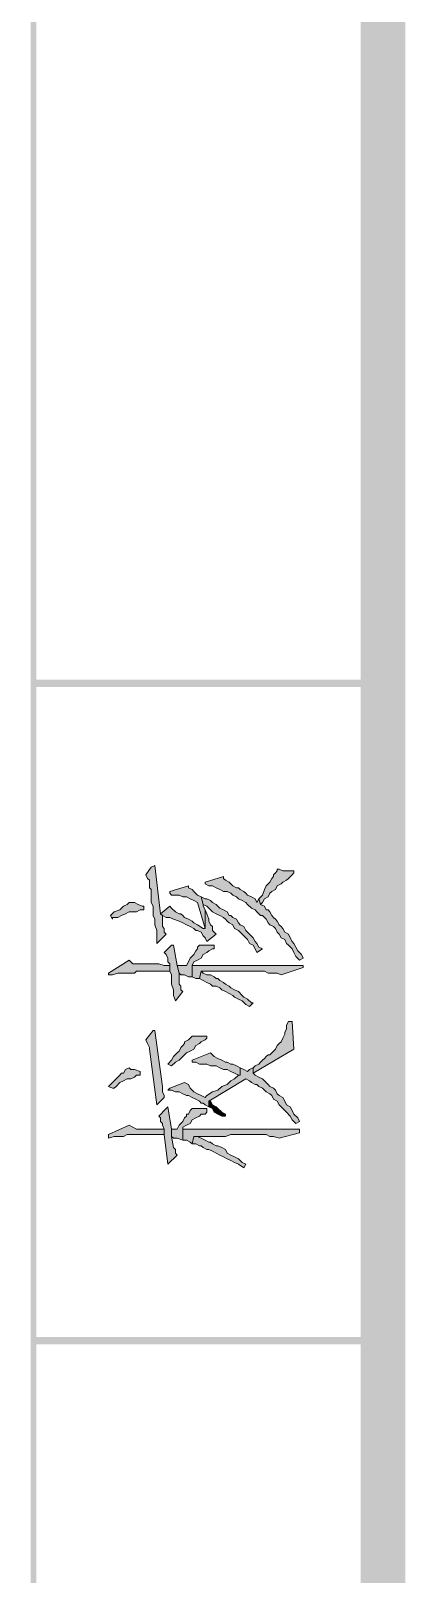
# Model space of a CAD drawing. Header units: inches. Extents: x 20 to 409, y 5 to 283.
# Drawn here: x 20.29 to 28.84, y 40.29 to 75.48 of the extents above; entities that cross this region are included whole.
import ezdxf

# ---------------------------------------------------------------- set-up
doc = ezdxf.new("R2010")
doc.units = ezdxf.units.IN
doc.header["$MEASUREMENT"] = 0
doc.layers.add('C00-00-00', color=7, linetype='Continuous')

msp = doc.modelspace()

# ---------------------------------------------------------------- hatches: boundary and pattern name
at = {"layer": 'C00-00-00'}
h = msp.add_hatch(color=0, dxfattribs=at)
h.dxf.hatch_style = 2
h.paths.add_polyline_path([(28.838, 282.085), (27.822, 283.101), (28.838, 6.114)])
h = msp.add_hatch(color=0, dxfattribs=at)
h.dxf.hatch_style = 2
h.paths.add_polyline_path([(27.822, 283.101), (28.838, 6.114), (27.822, 5.098)])
h = msp.add_hatch(color=0, dxfattribs=at)
h.dxf.hatch_style = 2
h.paths.add_polyline_path([(20.414, 282.593), (20.287, 282.593), (20.414, 5.606)])
h = msp.add_hatch(color=0, dxfattribs=at)
h.dxf.hatch_style = 2
h.paths.add_polyline_path([(20.287, 282.593), (20.414, 5.606), (20.287, 5.606)])
h = msp.add_hatch(color=0, dxfattribs=at)
h.dxf.hatch_style = 2
h.paths.add_polyline_path([(20.329, 60.681), (20.329, 60.512), (28.33, 60.681)])
h = msp.add_hatch(color=0, dxfattribs=at)
h.dxf.hatch_style = 2
h.paths.add_polyline_path([(20.329, 60.512), (28.33, 60.681), (28.33, 60.512)])
h = msp.add_hatch(color=0, dxfattribs=at)
h.dxf.hatch_style = 2
h.paths.add_polyline_path([(22.911, 56.236), (22.954, 56.152), (22.996, 56.109), (22.996, 55.94), (23.038, 55.898), (23.038, 55.601), (23.081, 55.517), (23.081, 55.305), (23.123, 55.22), (23.123, 55.093), (23.165, 54.966), (23.165, 54.67), (23.377, 54.882), (23.335, 54.924), (23.335, 55.009), (23.292, 55.051), (23.292, 55.305), (23.25, 55.347), (23.123, 56.448), (23.038, 56.406)])
h = msp.add_hatch(color=0, dxfattribs=at)
h.dxf.hatch_style = 2
h.paths.add_polyline_path([(25.494, 55.686), (25.536, 55.559), (25.578, 55.601), (25.621, 55.686), (25.705, 55.728), (25.748, 55.813), (25.79, 55.855), (25.875, 55.898), (25.917, 55.982), (26.002, 56.025), (26.044, 56.067), (26.129, 56.109), (26.171, 56.152), (26.256, 56.236), (26.298, 56.279), (26.298, 56.321), (26.129, 56.321), (26.044, 56.321), (25.959, 56.363), (25.917, 56.363), (25.917, 56.321), (25.875, 56.279), (25.832, 56.236), (25.832, 56.194), (25.79, 56.152), (25.748, 56.067), (25.663, 55.982), (25.621, 55.898), (25.578, 55.771)])
h = msp.add_hatch(color=0, dxfattribs=at)
h.dxf.hatch_style = 2
h.paths.add_polyline_path([(23.462, 55.855), (23.462, 55.813), (23.504, 55.771), (23.673, 55.771), (23.758, 55.728), (23.843, 55.728), (23.927, 55.686), (24.012, 55.644), (24.097, 55.601), (24.266, 55.009), (24.266, 55.432), (24.224, 55.517), (24.224, 55.559), (24.181, 55.728), (24.097, 55.771), (24.012, 55.855), (23.97, 55.898), (23.885, 55.94), (23.885, 55.982)])
h = msp.add_hatch(color=0, dxfattribs=at)
h.dxf.hatch_style = 2
h.paths.add_polyline_path([(24.266, 56.067), (24.266, 56.025), (24.351, 55.982), (24.435, 55.982), (24.52, 55.94), (24.605, 55.898), (24.689, 55.855), (24.774, 55.855), (24.859, 55.813), (24.901, 55.771), (24.986, 55.728), (25.028, 55.686), (25.113, 55.644), (25.197, 55.601), (25.24, 55.559), (25.324, 55.474), (25.409, 55.432), (25.451, 55.39), (25.536, 55.305), (25.578, 55.305), (25.621, 55.263), (25.663, 55.22), (25.705, 55.136), (25.748, 55.093), (25.832, 55.051), (25.875, 55.009), (25.917, 54.924), (25.959, 54.882), (26.002, 54.797), (26.086, 54.755), (26.129, 54.67), (26.171, 54.628), (26.256, 54.543), (26.298, 54.458), (26.34, 54.374), (26.425, 54.289), (26.51, 54.331), (26.467, 54.416), (26.383, 54.501), (26.34, 54.585), (26.298, 54.67), (26.256, 54.712), (26.213, 54.797), (26.171, 54.882), (26.086, 54.924), (26.044, 55.009), (26.002, 55.051), (25.959, 55.093), (25.917, 55.178), (25.875, 55.22), (25.832, 55.263), (25.79, 55.305), (25.748, 55.39), (25.705, 55.432), (25.663, 55.432), (25.621, 55.517), (25.536, 55.559), (25.494, 55.686), (25.451, 55.601), (25.409, 55.686), (25.324, 55.728), (25.24, 55.771), (25.197, 55.813), (25.155, 55.855), (25.07, 55.898), (25.028, 55.94), (24.986, 55.94), (24.901, 55.982), (24.816, 56.067), (24.732, 56.109), (24.689, 56.152), (24.689, 56.194)])
h = msp.add_hatch(color=0, dxfattribs=at)
h.dxf.hatch_style = 2
h.paths.add_polyline_path([(22.107, 55.305), (22.149, 55.22), (22.149, 55.263), (22.276, 55.263), (22.361, 55.305), (22.446, 55.347), (22.53, 55.39), (22.7, 55.39), (22.784, 55.432), (22.869, 55.432), (22.869, 55.517), (22.827, 55.517), (22.742, 55.559), (22.657, 55.601), (22.53, 55.601), (22.488, 55.559), (22.403, 55.517), (22.319, 55.432), (22.192, 55.39)])
h = msp.add_hatch(color=0, dxfattribs=at)
h.dxf.hatch_style = 2
h.paths.add_polyline_path([(24.181, 55.728), (24.224, 55.559), (24.308, 55.517), (24.351, 55.474), (24.435, 55.39), (24.52, 55.347), (24.605, 55.305), (24.689, 55.263), (24.732, 55.22), (24.774, 55.178), (24.816, 55.136), (24.901, 55.093), (24.943, 55.009), (25.028, 54.966), (25.07, 54.924), (25.113, 54.882), (25.197, 54.797), (25.24, 54.755), (25.282, 54.67), (25.367, 54.628), (25.409, 54.543), (25.451, 54.458), (25.578, 54.543), (25.494, 54.585), (25.451, 54.67), (25.409, 54.712), (25.367, 54.797), (25.282, 54.882), (25.24, 54.924), (25.197, 54.966), (25.155, 55.051), (25.07, 55.093), (25.028, 55.136), (24.986, 55.22), (24.901, 55.263), (24.859, 55.305), (24.816, 55.305), (24.774, 55.39), (24.689, 55.432), (24.605, 55.474), (24.52, 55.559), (24.435, 55.601), (24.393, 55.644), (24.308, 55.686), (24.266, 55.686)])
h = msp.add_hatch(color=0, dxfattribs=at)
h.dxf.hatch_style = 2
h.paths.add_polyline_path([(23.25, 55.347), (23.292, 55.305), (23.377, 55.263), (23.462, 55.263), (23.546, 55.22), (23.673, 55.178), (23.758, 55.136), (23.843, 55.093), (23.927, 55.051), (24.012, 55.009), (24.054, 54.966), (24.097, 54.966), (24.181, 54.924), (24.224, 54.839), (24.266, 54.797), (24.308, 54.712), (24.52, 54.882), (24.478, 54.924), (24.435, 54.966), (24.435, 55.051), (24.393, 55.093), (24.351, 55.178), (24.351, 55.22), (24.308, 55.347), (24.266, 55.432), (24.266, 55.009), (24.224, 55.009), (24.097, 55.093), (24.012, 55.136), (23.97, 55.178), (23.885, 55.22), (23.8, 55.263), (23.758, 55.305), (23.716, 55.347), (23.673, 55.347), (23.589, 55.39), (23.504, 55.474), (23.462, 55.517)])
h = msp.add_hatch(color=0, dxfattribs=at)
h.dxf.hatch_style = 2
h.paths.add_polyline_path([(23.335, 54.458), (23.377, 54.416), (23.419, 54.331), (23.419, 54.247), (23.462, 54.204), (23.462, 54.035), (23.504, 53.95), (23.504, 53.739), (23.546, 53.612), (23.546, 53.485), (23.589, 53.358), (23.758, 53.569), (23.716, 53.612), (23.716, 53.696), (23.673, 53.739), (23.673, 53.993), (23.631, 54.162), (23.546, 54.628), (23.504, 54.628)])
h = msp.add_hatch(color=0, dxfattribs=at)
h.dxf.hatch_style = 2
h.paths.add_polyline_path([(23.631, 54.162), (23.673, 53.993), (23.716, 53.95), (23.8, 53.95), (23.885, 53.908), (23.97, 53.908), (23.97, 54.162), (24.012, 54.247), (24.097, 54.289), (24.181, 54.331), (24.224, 54.416), (24.308, 54.458), (24.351, 54.501), (24.435, 54.543), (24.478, 54.543), (24.478, 54.628), (24.139, 54.628), (24.097, 54.585), (24.097, 54.543), (24.054, 54.501), (24.012, 54.416), (23.927, 54.331), (23.885, 54.247), (23.843, 54.162)])
h = msp.add_hatch(color=0, dxfattribs=at)
h.dxf.hatch_style = 2
h.paths.add_polyline_path([(22.065, 53.993), (22.065, 53.95), (22.149, 53.95), (22.276, 53.993), (22.657, 53.993), (22.7, 54.035), (23.462, 54.035), (23.462, 54.162), (23.335, 54.162), (23.208, 54.204), (23.123, 54.204), (23.038, 54.204), (22.615, 54.204), (22.53, 54.289)])
h = msp.add_hatch(color=0, dxfattribs=at)
h.dxf.hatch_style = 2
h.paths.add_polyline_path([(23.97, 53.908), (24.054, 53.866), (24.139, 53.866), (24.181, 54.035), (25.621, 54.035), (25.705, 53.993), (25.917, 53.993), (26.002, 53.95), (26.51, 54.12), (26.51, 54.162), (23.97, 54.162)])
h = msp.add_hatch(color=0, dxfattribs=at)
h.dxf.hatch_style = 2
h.paths.add_polyline_path([(24.139, 53.866), (24.224, 53.823), (24.308, 53.781), (24.393, 53.739), (24.435, 53.696), (24.52, 53.696), (24.605, 53.654), (24.647, 53.612), (24.732, 53.569), (24.816, 53.527), (24.901, 53.485), (24.943, 53.442), (25.028, 53.4), (25.113, 53.358), (25.197, 53.273), (25.282, 53.231), (25.367, 53.315), (25.324, 53.315), (25.24, 53.4), (25.155, 53.442), (25.113, 53.485), (25.028, 53.569), (24.943, 53.612), (24.859, 53.654), (24.816, 53.696), (24.732, 53.739), (24.689, 53.781), (24.605, 53.823), (24.562, 53.866), (24.52, 53.866), (24.478, 53.908), (24.393, 53.95), (24.308, 53.95), (24.224, 53.993), (24.181, 54.035)])
h = msp.add_hatch(color=0, dxfattribs=at)
h.dxf.hatch_style = 2
h.paths.add_polyline_path([(25.367, 51.834), (25.367, 51.707), (26.298, 52.257), (26.256, 52.892), (26.171, 52.892), (26.129, 52.807), (26.129, 52.723), (26.086, 52.638), (26.086, 52.596), (26.044, 52.511), (26.002, 52.426), (25.959, 52.384), (25.917, 52.342), (25.875, 52.257), (25.832, 52.215), (25.79, 52.172), (25.748, 52.13), (25.705, 52.13), (25.663, 52.088), (25.621, 52.045), (25.578, 52.003), (25.536, 51.961), (25.494, 51.918), (25.409, 51.876)])
h = msp.add_hatch(color=0, dxfattribs=at)
h.dxf.hatch_style = 2
h.paths.add_polyline_path([(22.911, 52.469), (22.954, 52.384), (22.996, 52.299), (22.996, 52.257), (23.165, 50.987), (23.335, 51.156), (23.335, 51.199), (23.292, 51.283), (23.292, 51.41), (23.123, 52.68), (23.081, 52.68)])
h = msp.add_hatch(color=0, dxfattribs=at)
h.dxf.hatch_style = 2
h.paths.add_polyline_path([(23.419, 51.918), (23.504, 51.876), (23.589, 51.961), (23.673, 52.003), (23.716, 52.045), (23.8, 52.13), (23.843, 52.172), (23.927, 52.215), (24.012, 52.257), (24.054, 52.342), (24.139, 52.384), (24.181, 52.426), (24.266, 52.469), (24.308, 52.511), (24.308, 52.553), (24.181, 52.553), (23.97, 52.553), (23.885, 52.469), (23.8, 52.426), (23.8, 52.384), (23.758, 52.342), (23.716, 52.299), (23.673, 52.215), (23.631, 52.172), (23.546, 52.088), (23.504, 52.003)])
h = msp.add_hatch(color=0, dxfattribs=at)
h.dxf.hatch_style = 2
h.paths.add_polyline_path([(23.97, 52.003), (23.97, 51.961), (24.054, 51.961), (24.139, 51.918), (24.308, 51.918), (24.393, 51.876), (24.52, 51.876), (24.605, 51.834), (24.689, 51.791), (24.774, 51.791), (24.859, 51.749), (24.943, 51.707), (25.028, 51.664), (25.07, 51.664), (25.07, 51.834), (24.986, 51.876), (24.901, 51.918), (24.859, 51.918), (24.774, 51.961), (24.732, 51.961), (24.647, 52.003), (24.562, 52.045), (24.478, 52.088), (24.435, 52.13), (24.393, 52.172)])
h = msp.add_hatch(color=0, dxfattribs=at)
h.dxf.hatch_style = 2
h.paths.add_polyline_path([(22.065, 51.41), (22.149, 51.368), (22.192, 51.368), (22.234, 51.41), (22.319, 51.495), (22.403, 51.537), (22.488, 51.58), (22.573, 51.58), (22.657, 51.622), (22.7, 51.664), (22.784, 51.664), (22.784, 51.749), (22.657, 51.791), (22.573, 51.791), (22.53, 51.834), (22.446, 51.791), (22.403, 51.707), (22.361, 51.707), (22.319, 51.664), (22.276, 51.622), (22.234, 51.58), (22.149, 51.495)])
h = msp.add_hatch(color=0, dxfattribs=at)
h.dxf.hatch_style = 2
h.paths.add_polyline_path([(23.419, 51.326), (23.504, 51.326), (23.589, 51.283), (23.673, 51.283), (23.758, 51.241), (23.843, 51.199), (23.885, 51.199), (23.97, 51.156), (24.054, 51.114), (24.139, 51.072), (24.181, 51.029), (24.224, 51.029), (24.266, 50.987), (24.351, 50.945), (24.351, 51.072), (25.197, 51.58), (25.282, 51.537), (25.324, 51.495), (25.409, 51.453), (25.451, 51.453), (25.494, 51.41), (25.578, 51.368), (25.621, 51.326), (25.663, 51.283), (25.748, 51.241), (25.79, 51.199), (25.832, 51.114), (25.917, 51.072), (25.959, 50.987), (26.002, 50.945), (26.086, 50.86), (26.129, 50.818), (26.213, 50.733), (26.256, 50.648), (26.34, 50.564), (26.425, 50.606), (26.383, 50.691), (26.298, 50.775), (26.256, 50.86), (26.213, 50.945), (26.129, 50.987), (26.086, 51.072), (26.044, 51.156), (25.959, 51.199), (25.917, 51.241), (25.875, 51.326), (25.832, 51.368), (25.748, 51.41), (25.705, 51.453), (25.663, 51.495), (25.621, 51.537), (25.578, 51.58), (25.494, 51.622), (25.409, 51.664), (25.367, 51.707), (25.367, 51.834), (25.282, 51.791), (25.24, 51.749), (25.155, 51.791), (25.07, 51.834), (25.07, 51.664), (25.028, 51.664), (24.943, 51.58), (24.859, 51.537), (24.774, 51.453), (24.647, 51.41), (24.562, 51.326), (24.435, 51.283), (24.308, 51.199), (24.266, 51.156), (24.181, 51.199), (24.097, 51.241), (24.012, 51.283), (23.97, 51.326), (23.927, 51.368), (23.885, 51.453), (23.8, 51.495), (23.462, 51.368)])
h = msp.add_hatch(color=0, dxfattribs=at)
h.dxf.hatch_style = 2
h.paths.add_polyline_path([(24.351, 50.945), (24.435, 50.902), (24.478, 50.818), (24.562, 50.775), (24.647, 50.733), (24.732, 50.733), (24.732, 50.775), (24.647, 50.818), (24.562, 50.902), (24.52, 50.945), (24.435, 50.987), (24.393, 51.072), (24.351, 51.072)])
h = msp.add_hatch(color=0, dxfattribs=at)
h.dxf.hatch_style = 2
h.paths.add_polyline_path([(23.208, 50.733), (23.25, 50.691), (23.25, 50.606), (23.292, 50.564), (23.292, 50.521), (23.335, 50.437), (23.335, 50.31), (23.419, 49.632), (23.631, 49.844), (23.589, 49.886), (23.589, 49.971), (23.546, 50.013), (23.504, 50.267), (23.504, 50.437), (23.419, 50.945), (23.377, 50.902)])
h = msp.add_hatch(color=0, dxfattribs=at)
h.dxf.hatch_style = 2
h.paths.add_polyline_path([(23.504, 50.437), (23.504, 50.267), (23.546, 50.225), (23.631, 50.225), (23.758, 50.183), (23.758, 50.479), (23.843, 50.521), (23.927, 50.564), (23.97, 50.648), (24.054, 50.691), (24.139, 50.733), (24.181, 50.775), (24.266, 50.775), (24.308, 50.818), (24.308, 50.902), (24.181, 50.902), (23.97, 50.902), (23.927, 50.86), (23.885, 50.775), (23.843, 50.775), (23.843, 50.733), (23.8, 50.691), (23.758, 50.606), (23.673, 50.521), (23.631, 50.437)])
h = msp.add_hatch(color=0, dxfattribs=at)
h.dxf.hatch_style = 2
h.paths.add_polyline_path([(22.065, 50.31), (22.065, 50.225), (22.192, 50.267), (22.403, 50.267), (22.488, 50.31), (23.335, 50.31), (23.335, 50.437), (23.038, 50.437), (22.954, 50.437), (22.7, 50.437), (22.615, 50.479), (22.53, 50.521)])
h = msp.add_hatch(color=0, dxfattribs=at)
h.dxf.hatch_style = 2
h.paths.add_polyline_path([(23.758, 50.183), (23.843, 50.183), (23.927, 50.14), (23.97, 50.098), (24.012, 50.267), (24.732, 50.267), (24.859, 50.31), (25.663, 50.31), (25.748, 50.267), (25.832, 50.267), (25.959, 50.225), (26.425, 50.352), (26.425, 50.437), (26.383, 50.437), (23.758, 50.437)])
h = msp.add_hatch(color=0, dxfattribs=at)
h.dxf.hatch_style = 2
h.paths.add_polyline_path([(23.97, 50.098), (24.054, 50.098), (24.139, 50.056), (24.181, 50.056), (24.224, 50.013), (24.308, 49.971), (24.351, 49.971), (24.435, 49.929), (24.52, 49.886), (24.605, 49.844), (24.689, 49.802), (24.774, 49.759), (24.859, 49.717), (24.943, 49.675), (25.028, 49.632), (25.155, 49.548), (25.197, 49.632), (25.113, 49.675), (25.028, 49.759), (24.943, 49.802), (24.859, 49.844), (24.774, 49.886), (24.732, 49.971), (24.647, 50.013), (24.562, 50.056), (24.52, 50.056), (24.435, 50.098), (24.393, 50.14), (24.351, 50.14), (24.266, 50.183), (24.181, 50.225), (24.097, 50.267), (24.012, 50.267)])
h = msp.add_hatch(color=0, dxfattribs=at)
h.dxf.hatch_style = 2
h.paths.add_polyline_path([(20.329, 45.695), (20.329, 45.526), (28.33, 45.695)])
h = msp.add_hatch(color=0, dxfattribs=at)
h.dxf.hatch_style = 2
h.paths.add_polyline_path([(20.329, 45.526), (28.33, 45.695), (28.33, 45.526)])

# ---------------------------------------------------------------- linework, layer by layer
at = {"layer": 'C00-00-00', "color": 0, "lineweight": 0}
for points in [[(22.911, 56.236), (22.954, 56.152), (22.996, 56.109), (22.996, 55.94), (23.038, 55.898), (23.038, 55.601), (23.081, 55.517), (23.081, 55.305), (23.123, 55.22), (23.123, 55.093), (23.165, 54.966), (23.165, 54.67), (23.377, 54.882), (23.335, 54.924), (23.335, 55.009), (23.292, 55.051), (23.292, 55.305), (23.25, 55.347), (23.123, 56.448), (23.038, 56.406)], [(25.494, 55.686), (25.536, 55.559), (25.578, 55.601), (25.621, 55.686), (25.705, 55.728), (25.748, 55.813), (25.79, 55.855), (25.875, 55.898), (25.917, 55.982), (26.002, 56.025), (26.044, 56.067), (26.129, 56.109), (26.171, 56.152), (26.256, 56.236), (26.298, 56.279), (26.298, 56.321), (26.129, 56.321), (26.044, 56.321), (25.959, 56.363), (25.917, 56.363), (25.917, 56.321), (25.875, 56.279), (25.832, 56.236), (25.832, 56.194), (25.79, 56.152), (25.748, 56.067), (25.663, 55.982), (25.621, 55.898), (25.578, 55.771)], [(23.462, 55.855), (23.462, 55.813), (23.504, 55.771), (23.673, 55.771), (23.758, 55.728), (23.843, 55.728), (23.927, 55.686), (24.012, 55.644), (24.097, 55.601), (24.266, 55.009), (24.266, 55.432), (24.224, 55.517), (24.224, 55.559), (24.181, 55.728), (24.097, 55.771), (24.012, 55.855), (23.97, 55.898), (23.885, 55.94), (23.885, 55.982)], [(24.266, 56.067), (24.266, 56.025), (24.351, 55.982), (24.435, 55.982), (24.52, 55.94), (24.605, 55.898), (24.689, 55.855), (24.774, 55.855), (24.859, 55.813), (24.901, 55.771), (24.986, 55.728), (25.028, 55.686), (25.113, 55.644), (25.197, 55.601), (25.24, 55.559), (25.324, 55.474), (25.409, 55.432), (25.451, 55.39), (25.536, 55.305), (25.578, 55.305), (25.621, 55.263), (25.663, 55.22), (25.705, 55.136), (25.748, 55.093), (25.832, 55.051), (25.875, 55.009), (25.917, 54.924), (25.959, 54.882), (26.002, 54.797), (26.086, 54.755), (26.129, 54.67), (26.171, 54.628), (26.256, 54.543), (26.298, 54.458), (26.34, 54.374), (26.425, 54.289), (26.51, 54.331), (26.467, 54.416), (26.383, 54.501), (26.34, 54.585), (26.298, 54.67), (26.256, 54.712), (26.213, 54.797), (26.171, 54.882), (26.086, 54.924), (26.044, 55.009), (26.002, 55.051), (25.959, 55.093), (25.917, 55.178), (25.875, 55.22), (25.832, 55.263), (25.79, 55.305), (25.748, 55.39), (25.705, 55.432), (25.663, 55.432), (25.621, 55.517), (25.536, 55.559), (25.494, 55.686), (25.451, 55.601), (25.409, 55.686), (25.324, 55.728), (25.24, 55.771), (25.197, 55.813), (25.155, 55.855), (25.07, 55.898), (25.028, 55.94), (24.986, 55.94), (24.901, 55.982), (24.816, 56.067), (24.732, 56.109), (24.689, 56.152), (24.689, 56.194)], [(22.107, 55.305), (22.149, 55.22), (22.149, 55.263), (22.276, 55.263), (22.361, 55.305), (22.446, 55.347), (22.53, 55.39), (22.7, 55.39), (22.784, 55.432), (22.869, 55.432), (22.869, 55.517), (22.827, 55.517), (22.742, 55.559), (22.657, 55.601), (22.53, 55.601), (22.488, 55.559), (22.403, 55.517), (22.319, 55.432), (22.192, 55.39)], [(24.181, 55.728), (24.224, 55.559), (24.308, 55.517), (24.351, 55.474), (24.435, 55.39), (24.52, 55.347), (24.605, 55.305), (24.689, 55.263), (24.732, 55.22), (24.774, 55.178), (24.816, 55.136), (24.901, 55.093), (24.943, 55.009), (25.028, 54.966), (25.07, 54.924), (25.113, 54.882), (25.197, 54.797), (25.24, 54.755), (25.282, 54.67), (25.367, 54.628), (25.409, 54.543), (25.451, 54.458), (25.578, 54.543), (25.494, 54.585), (25.451, 54.67), (25.409, 54.712), (25.367, 54.797), (25.282, 54.882), (25.24, 54.924), (25.197, 54.966), (25.155, 55.051), (25.07, 55.093), (25.028, 55.136), (24.986, 55.22), (24.901, 55.263), (24.859, 55.305), (24.816, 55.305), (24.774, 55.39), (24.689, 55.432), (24.605, 55.474), (24.52, 55.559), (24.435, 55.601), (24.393, 55.644), (24.308, 55.686), (24.266, 55.686)], [(23.25, 55.347), (23.292, 55.305), (23.377, 55.263), (23.462, 55.263), (23.546, 55.22), (23.673, 55.178), (23.758, 55.136), (23.843, 55.093), (23.927, 55.051), (24.012, 55.009), (24.054, 54.966), (24.097, 54.966), (24.181, 54.924), (24.224, 54.839), (24.266, 54.797), (24.308, 54.712), (24.52, 54.882), (24.478, 54.924), (24.435, 54.966), (24.435, 55.051), (24.393, 55.093), (24.351, 55.178), (24.351, 55.22), (24.308, 55.347), (24.266, 55.432), (24.266, 55.009), (24.224, 55.009), (24.097, 55.093), (24.012, 55.136), (23.97, 55.178), (23.885, 55.22), (23.8, 55.263), (23.758, 55.305), (23.716, 55.347), (23.673, 55.347), (23.589, 55.39), (23.504, 55.474), (23.462, 55.517)], [(23.335, 54.458), (23.377, 54.416), (23.419, 54.331), (23.419, 54.247), (23.462, 54.204), (23.462, 54.035), (23.504, 53.95), (23.504, 53.739), (23.546, 53.612), (23.546, 53.485), (23.589, 53.358), (23.758, 53.569), (23.716, 53.612), (23.716, 53.696), (23.673, 53.739), (23.673, 53.993), (23.631, 54.162), (23.546, 54.628), (23.504, 54.628)], [(23.631, 54.162), (23.673, 53.993), (23.716, 53.95), (23.8, 53.95), (23.885, 53.908), (23.97, 53.908), (23.97, 54.162), (24.012, 54.247), (24.097, 54.289), (24.181, 54.331), (24.224, 54.416), (24.308, 54.458), (24.351, 54.501), (24.435, 54.543), (24.478, 54.543), (24.478, 54.628), (24.139, 54.628), (24.097, 54.585), (24.097, 54.543), (24.054, 54.501), (24.012, 54.416), (23.927, 54.331), (23.885, 54.247), (23.843, 54.162)], [(22.065, 53.993), (22.065, 53.95), (22.149, 53.95), (22.276, 53.993), (22.657, 53.993), (22.7, 54.035), (23.462, 54.035), (23.462, 54.162), (23.335, 54.162), (23.208, 54.204), (23.123, 54.204), (23.038, 54.204), (22.615, 54.204), (22.53, 54.289)], [(23.97, 53.908), (24.054, 53.866), (24.139, 53.866), (24.181, 54.035), (25.621, 54.035), (25.705, 53.993), (25.917, 53.993), (26.002, 53.95), (26.51, 54.12), (26.51, 54.162), (23.97, 54.162)], [(24.139, 53.866), (24.224, 53.823), (24.308, 53.781), (24.393, 53.739), (24.435, 53.696), (24.52, 53.696), (24.605, 53.654), (24.647, 53.612), (24.732, 53.569), (24.816, 53.527), (24.901, 53.485), (24.943, 53.442), (25.028, 53.4), (25.113, 53.358), (25.197, 53.273), (25.282, 53.231), (25.367, 53.315), (25.324, 53.315), (25.24, 53.4), (25.155, 53.442), (25.113, 53.485), (25.028, 53.569), (24.943, 53.612), (24.859, 53.654), (24.816, 53.696), (24.732, 53.739), (24.689, 53.781), (24.605, 53.823), (24.562, 53.866), (24.52, 53.866), (24.478, 53.908), (24.393, 53.95), (24.308, 53.95), (24.224, 53.993), (24.181, 54.035)], [(25.367, 51.834), (25.367, 51.707), (26.298, 52.257), (26.256, 52.892), (26.171, 52.892), (26.129, 52.807), (26.129, 52.723), (26.086, 52.638), (26.086, 52.596), (26.044, 52.511), (26.002, 52.426), (25.959, 52.384), (25.917, 52.342), (25.875, 52.257), (25.832, 52.215), (25.79, 52.172), (25.748, 52.13), (25.705, 52.13), (25.663, 52.088), (25.621, 52.045), (25.578, 52.003), (25.536, 51.961), (25.494, 51.918), (25.409, 51.876)], [(22.911, 52.469), (22.954, 52.384), (22.996, 52.299), (22.996, 52.257), (23.165, 50.987), (23.335, 51.156), (23.335, 51.199), (23.292, 51.283), (23.292, 51.41), (23.123, 52.68), (23.081, 52.68)], [(23.419, 51.918), (23.504, 51.876), (23.589, 51.961), (23.673, 52.003), (23.716, 52.045), (23.8, 52.13), (23.843, 52.172), (23.927, 52.215), (24.012, 52.257), (24.054, 52.342), (24.139, 52.384), (24.181, 52.426), (24.266, 52.469), (24.308, 52.511), (24.308, 52.553), (24.181, 52.553), (23.97, 52.553), (23.885, 52.469), (23.8, 52.426), (23.8, 52.384), (23.758, 52.342), (23.716, 52.299), (23.673, 52.215), (23.631, 52.172), (23.546, 52.088), (23.504, 52.003)], [(23.97, 52.003), (23.97, 51.961), (24.054, 51.961), (24.139, 51.918), (24.308, 51.918), (24.393, 51.876), (24.52, 51.876), (24.605, 51.834), (24.689, 51.791), (24.774, 51.791), (24.859, 51.749), (24.943, 51.707), (25.028, 51.664), (25.07, 51.664), (25.07, 51.834), (24.986, 51.876), (24.901, 51.918), (24.859, 51.918), (24.774, 51.961), (24.732, 51.961), (24.647, 52.003), (24.562, 52.045), (24.478, 52.088), (24.435, 52.13), (24.393, 52.172)], [(22.065, 51.41), (22.149, 51.368), (22.192, 51.368), (22.234, 51.41), (22.319, 51.495), (22.403, 51.537), (22.488, 51.58), (22.573, 51.58), (22.657, 51.622), (22.7, 51.664), (22.784, 51.664), (22.784, 51.749), (22.657, 51.791), (22.573, 51.791), (22.53, 51.834), (22.446, 51.791), (22.403, 51.707), (22.361, 51.707), (22.319, 51.664), (22.276, 51.622), (22.234, 51.58), (22.149, 51.495)], [(23.419, 51.326), (23.504, 51.326), (23.589, 51.283), (23.673, 51.283), (23.758, 51.241), (23.843, 51.199), (23.885, 51.199), (23.97, 51.156), (24.054, 51.114), (24.139, 51.072), (24.181, 51.029), (24.224, 51.029), (24.266, 50.987), (24.351, 50.945), (24.351, 51.072), (25.197, 51.58), (25.282, 51.537), (25.324, 51.495), (25.409, 51.453), (25.451, 51.453), (25.494, 51.41), (25.578, 51.368), (25.621, 51.326), (25.663, 51.283), (25.748, 51.241), (25.79, 51.199), (25.832, 51.114), (25.917, 51.072), (25.959, 50.987), (26.002, 50.945), (26.086, 50.86), (26.129, 50.818), (26.213, 50.733), (26.256, 50.648), (26.34, 50.564), (26.425, 50.606), (26.383, 50.691), (26.298, 50.775), (26.256, 50.86), (26.213, 50.945), (26.129, 50.987), (26.086, 51.072), (26.044, 51.156), (25.959, 51.199), (25.917, 51.241), (25.875, 51.326), (25.832, 51.368), (25.748, 51.41), (25.705, 51.453), (25.663, 51.495), (25.621, 51.537), (25.578, 51.58), (25.494, 51.622), (25.409, 51.664), (25.367, 51.707), (25.367, 51.834), (25.282, 51.791), (25.24, 51.749), (25.155, 51.791), (25.07, 51.834), (25.07, 51.664), (25.028, 51.664), (24.943, 51.58), (24.859, 51.537), (24.774, 51.453), (24.647, 51.41), (24.562, 51.326), (24.435, 51.283), (24.308, 51.199), (24.266, 51.156), (24.181, 51.199), (24.097, 51.241), (24.012, 51.283), (23.97, 51.326), (23.927, 51.368), (23.885, 51.453), (23.8, 51.495), (23.462, 51.368)], [(24.351, 50.945), (24.435, 50.902), (24.478, 50.818), (24.562, 50.775), (24.647, 50.733), (24.732, 50.733), (24.732, 50.775), (24.647, 50.818), (24.562, 50.902), (24.52, 50.945), (24.435, 50.987), (24.393, 51.072), (24.351, 51.072)], [(23.208, 50.733), (23.25, 50.691), (23.25, 50.606), (23.292, 50.564), (23.292, 50.521), (23.335, 50.437), (23.335, 50.31), (23.419, 49.632), (23.631, 49.844), (23.589, 49.886), (23.589, 49.971), (23.546, 50.013), (23.504, 50.267), (23.504, 50.437), (23.419, 50.945), (23.377, 50.902)], [(23.504, 50.437), (23.504, 50.267), (23.546, 50.225), (23.631, 50.225), (23.758, 50.183), (23.758, 50.479), (23.843, 50.521), (23.927, 50.564), (23.97, 50.648), (24.054, 50.691), (24.139, 50.733), (24.181, 50.775), (24.266, 50.775), (24.308, 50.818), (24.308, 50.902), (24.181, 50.902), (23.97, 50.902), (23.927, 50.86), (23.885, 50.775), (23.843, 50.775), (23.843, 50.733), (23.8, 50.691), (23.758, 50.606), (23.673, 50.521), (23.631, 50.437)], [(22.065, 50.31), (22.065, 50.225), (22.192, 50.267), (22.403, 50.267), (22.488, 50.31), (23.335, 50.31), (23.335, 50.437), (23.038, 50.437), (22.954, 50.437), (22.7, 50.437), (22.615, 50.479), (22.53, 50.521)], [(23.758, 50.183), (23.843, 50.183), (23.927, 50.14), (23.97, 50.098), (24.012, 50.267), (24.732, 50.267), (24.859, 50.31), (25.663, 50.31), (25.748, 50.267), (25.832, 50.267), (25.959, 50.225), (26.425, 50.352), (26.425, 50.437), (26.383, 50.437), (23.758, 50.437)], [(23.97, 50.098), (24.054, 50.098), (24.139, 50.056), (24.181, 50.056), (24.224, 50.013), (24.308, 49.971), (24.351, 49.971), (24.435, 49.929), (24.52, 49.886), (24.605, 49.844), (24.689, 49.802), (24.774, 49.759), (24.859, 49.717), (24.943, 49.675), (25.028, 49.632), (25.155, 49.548), (25.197, 49.632), (25.113, 49.675), (25.028, 49.759), (24.943, 49.802), (24.859, 49.844), (24.774, 49.886), (24.732, 49.971), (24.647, 50.013), (24.562, 50.056), (24.52, 50.056), (24.435, 50.098), (24.393, 50.14), (24.351, 50.14), (24.266, 50.183), (24.181, 50.225), (24.097, 50.267), (24.012, 50.267)]]:
    msp.add_lwpolyline(points, close=True, dxfattribs=at)

doc.saveas('drawing.dxf')
